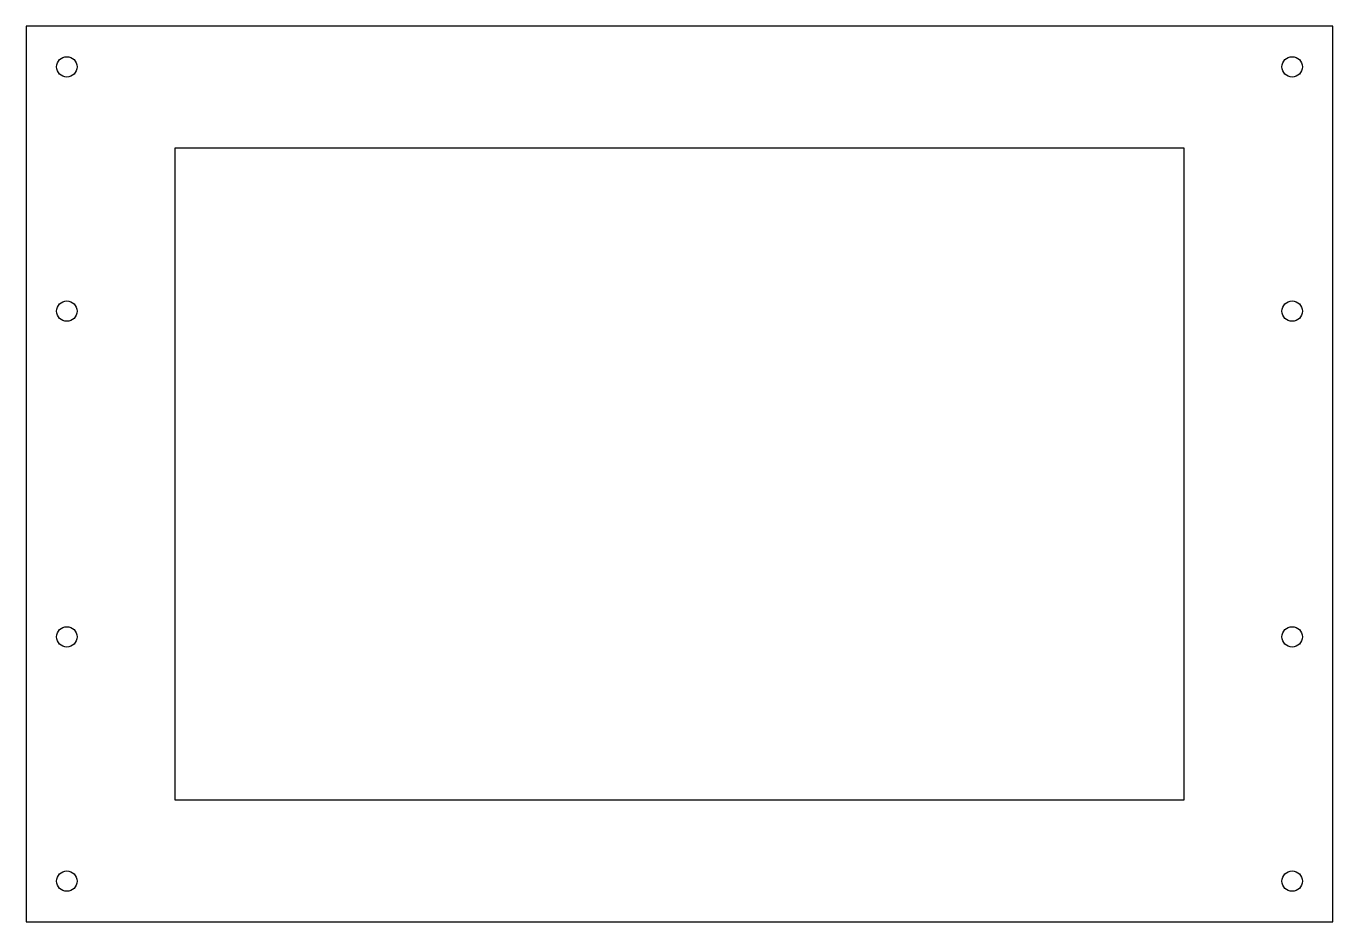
# Model space of a CAD drawing. Header units: millimetres. Extents: x -160 to 160, y -110 to 110.
import ezdxf

# ---------------------------------------------------------------- set-up
doc = ezdxf.new("R2010")
doc.units = ezdxf.units.MM

msp = doc.modelspace()

# ---------------------------------------------------------------- linework, layer by layer
at = {"color": 7, "linetype": 'Continuous', "lineweight": 25}
for p, q in [((-160.5, 110), (-160.5, -110)), ((160.5, 110), (-160.5, 110)), ((160.5, -110), (160.5, 110)), ((-124, 80), (-124, -80)), ((124, 80), (-124, 80)), ((124, -80), (124, 80)), ((-124, -80), (124, -80)), ((-160.5, -110), (160.5, -110))]:
    msp.add_line(p, q, dxfattribs=at)
for centre in [(-150.5, 100), (150.5, 100), (-150.5, 40), (150.5, 40), (-150.5, -40), (150.5, -40), (-150.5, -100), (150.5, -100)]:
    msp.add_circle(centre, 2.5, dxfattribs=at)

doc.saveas('drawing.dxf')
